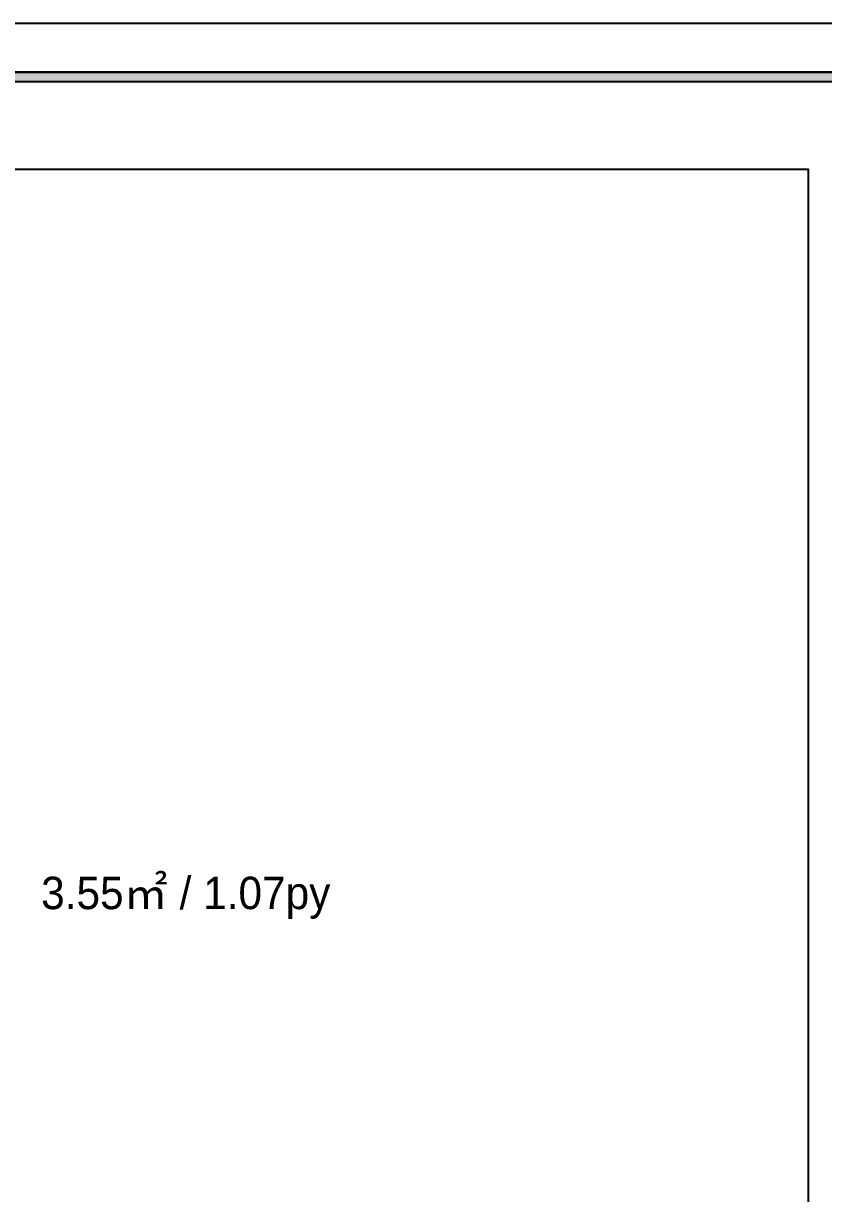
# Model space of a CAD drawing. Header units: inches. Extents: x -192760 to -100777, y -168280 to -114728.
# Drawn here: x -175292 to -170352, y -122550 to -115328 of the extents above; entities that cross this region are included whole.
import ezdxf
from ezdxf.enums import TextEntityAlignment as Align

# ---------------------------------------------------------------- set-up
doc = ezdxf.new("R2010")
doc.units = ezdxf.units.IN
doc.header["$LTSCALE"] = 50
doc.header["$MEASUREMENT"] = 0
for name, color, linetype in [('3.기호.계단선', 30, 'Continuous'), ('F-SYM', 7, 'Continuous'), ('FORM(YOURNAME)-11', 1, 'Continuous')]:
    doc.layers.add(name, color=color, linetype=linetype)
doc.styles.add('YOURNAME', font='HY울릉도M.TTF')
doc.styles.add('코레일둥고', font='Korail_Round_Gothic_Medium.ttf')

# ---------------------------------------------------------------- blocks, each defined once
blk = doc.blocks.new('FORM-PLAN')
at = {"layer": 'FORM(YOURNAME)-11'}
h = blk.add_hatch(color=256, dxfattribs=at)
h.dxf.hatch_style = 1
h.paths.add_polyline_path([(-71444, 55115), (10556, 55115), (10556, 54915), (-71444, 54915)])
h.paths.add_polyline_path([(-71444, -2085), (10556, -2085), (10556, -2285), (-71444, -2285)])
at = {"layer": 'Defpoints', "color": 158}
for points in [[(-71444, -2285), (10556, -2285), (10556, 55115), (-71444, 55115)], [(-69444, 53115), (-64, 53115), (-64, 1215), (-69444, 1215)]]:
    blk.add_lwpolyline(points, close=True, dxfattribs=at)
at = {"layer": 'FORM(YOURNAME)-11', "color": 250}
blk.add_lwpolyline([(-72444, -3285), (11556, -3285), (11556, 56115), (-72444, 56115)], close=True, dxfattribs=at)
at = {"layer": 'FORM(YOURNAME)-11'}
blk.add_lwpolyline([(-71444, 55115), (10556, 55115), (10556, 54915), (-71444, 54915)], close=True, dxfattribs=at)
at = {"layer": 'FORM(YOURNAME)-11', "color": 3, "style": 'YOURNAME'}
for tag, height, p in [('1', 450, (9905, 18188)), ('2', 450, (9905, 17544)), ('3', 450, (9905, 16257)), ('4', 450, (9905, 14326)), ('5', 515, (9905, 12009)), ('6', 515, (9905, 9757)), ('7', 515, (9905, 7504)), ('8', 515, (9905, 5252)), ('9', 515, (9905, 2999)), ('10', 515, (5655, 811)), ('11', 515, (9905, 747)), ('12', 515, (5655, -1441)), ('13', 515, (9905, -1441))]:
    blk.add_attdef(tag, text='', height=height, dxfattribs=at).set_placement(p, align=Align.MIDDLE_RIGHT)
blk = doc.blocks.new('*U427')
at = {"layer": 'F-SYM', "xscale": 0.3, "yscale": 0.3, "zscale": 0.3}
blk.add_blockref('FORM-PLAN', (-170426.9, -132162.8), dxfattribs=at)

msp = doc.modelspace()

# ---------------------------------------------------------------- block references
at = {"layer": '3.기호.계단선'}
msp.add_blockref('*U427', (0, 0), dxfattribs=at)

# ---------------------------------------------------------------- texts
at = {"layer": '3.기호.계단선', "style": '코레일둥고'}
msp.add_text('3.55㎡ / 1.07py', height=200, dxfattribs=at).set_placement((-173396.5, -120794.6), align=Align.RIGHT)

doc.saveas('drawing.dxf')
